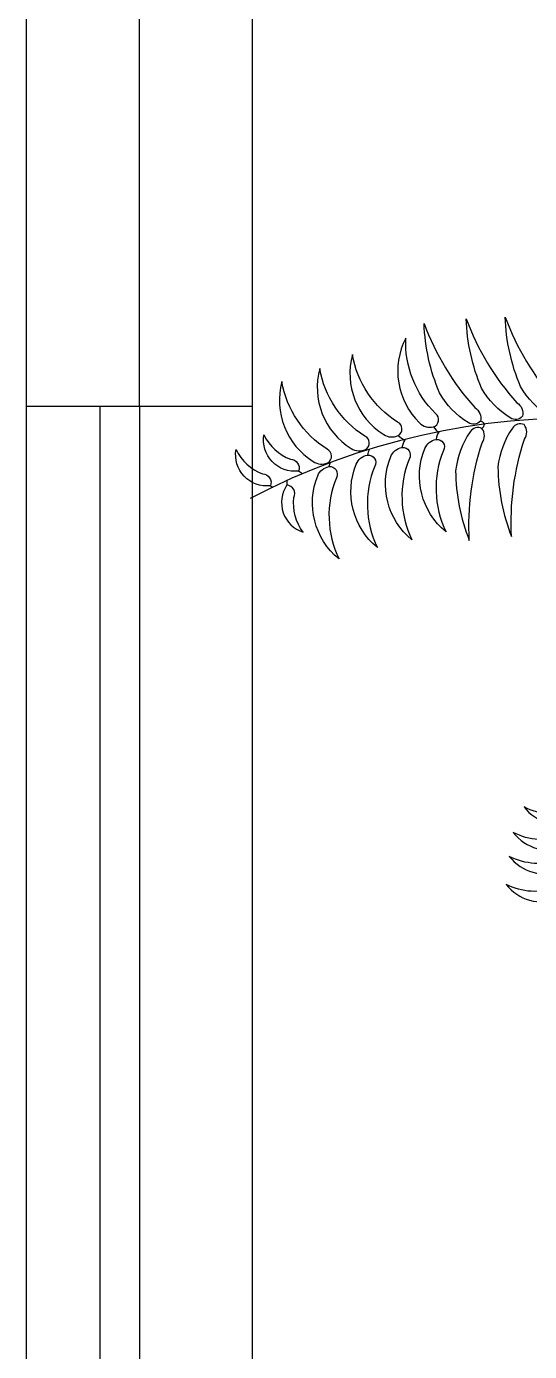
# Model space of a CAD drawing. Extents: x 220.6 to 320.1, y 139.4 to 202.4.
# Drawn here: x 226.362 to 226.807, y 182.523 to 183.693 of the extents above; entities that cross this region are included whole.
import ezdxf

# ---------------------------------------------------------------- set-up
doc = ezdxf.new("R2010")
doc.units = 0
doc.layers.get('0').update_dxf_attribs({"linetype": 'CONTINUOUS'})
for name, color, linetype in [('DIVISORIA', 5, 'CONTINUOUS'), ('Layer1', 252, 'CONTINUOUS'), ('MOBIL-I', 251, 'CONTINUOUS'), ('VEGET', 64, 'CONTINUOUS'), ('VEGET-I', 62, 'CONTINUOUS')]:
    doc.layers.add(name, color=color, linetype=linetype)

# ---------------------------------------------------------------- blocks, each defined once
blk = doc.blocks.new('Veget-04')
at = {"layer": 'VEGET'}
for points in [[(-0.384, 0.0908, -0.125095), (-0.4094, 0.1171, -0.090715), (-0.423, 0.1784, 0.094652), (-0.3781, 0.1041, -0.322363), (-0.3731, 0.0922, -0.376832)], [(-0.3495, 0.0922, -0.125095), (-0.3749, 0.1186, -0.090715), (-0.3885, 0.1798, 0.094652), (-0.3436, 0.1055, -0.322363), (-0.3386, 0.0936, -0.376832)], [(-0.4212, 0.0866, -0.125095), (-0.4466, 0.1129, -0.090715), (-0.4602, 0.1742, 0.094652), (-0.4153, 0.0999, -0.322363), (-0.4104, 0.088, -0.376832)], [(-0.4764, 0.1613, 0.329965), (-0.4642, 0.0863, 0.255249), (-0.4519, 0.0828, 0.604197), (-0.4499, 0.0945, -0.21371)], [(-0.5236, 0.1467, 0.329965), (-0.4959, 0.076, 0.255249), (-0.4831, 0.0752, 0.604197), (-0.4836, 0.0871, -0.21371)], [(-0.5525, 0.1344, 0.329965), (-0.5247, 0.0637, 0.255249), (-0.512, 0.0629, 0.604197), (-0.5125, 0.0747, -0.21371)], [(-0.5859, 0.1228, 0.329965), (-0.5582, 0.0521, 0.255249), (-0.5454, 0.0512, 0.604197), (-0.5459, 0.0631, -0.21371)], [(-0.4195, 0.0784, 0.125095), (-0.4323, 0.0441, 0.090715), (-0.4202, -0.0175, -0.094652), (-0.4088, 0.0686, 0.322363), (-0.409, 0.0814, 0.376832)], [(-0.3821, 0.0817, 0.125095), (-0.3949, 0.0474, 0.090715), (-0.3828, -0.0141, -0.094652), (-0.3714, 0.0719, 0.322363), (-0.3716, 0.0848, 0.376832)], [(-0.5713, 0.0438, -0.501141), (-0.6018, 0.0757, 0.193229), (-0.5783, 0.0543, -0.523934)], [(-0.4408, -0.0099, -0.329965), (-0.4595, 0.0637, -0.255249), (-0.4496, 0.0718, -0.604197), (-0.4431, 0.0619, 0.21371)], [(-0.4408, -0.0099, -0.329965), (-0.4595, 0.0637, -0.255249), (-0.4496, 0.0718, -0.604197), (-0.4431, 0.0619, 0.21371)], [(-0.5961, 0.0308, -0.501141), (-0.6265, 0.0628, 0.193229), (-0.603, 0.0413, -0.523934)], [(-0.4709, -0.017, -0.329965), (-0.4896, 0.0566, -0.255249), (-0.4797, 0.0647, -0.604197), (-0.4732, 0.0548, 0.21371)], [(-0.5354, -0.0339, -0.329965), (-0.5542, 0.0397, -0.255249), (-0.5443, 0.0478, -0.604197), (-0.5378, 0.0379, 0.21371)], [(-0.5015, -0.0238, -0.329965), (-0.5202, 0.0498, -0.255249), (-0.5104, 0.0579, -0.604197), (-0.5038, 0.048, 0.21371)], [(-0.5815, 0.0315, 0.501141), (-0.5671, -0.0103, -0.193229), (-0.5753, 0.0205, 0.523934)], [(-0.3718, -0.253, 0.329965), (-0.3258, -0.266, 0.255249), (-0.3205, -0.2599, 0.604197), (-0.3266, -0.2556, -0.21371)], [(-0.3813, -0.2756, 0.329965), (-0.3352, -0.2885, 0.255249), (-0.33, -0.2824, 0.604197), (-0.3361, -0.2782, -0.21371)], [(-0.3848, -0.2967, 0.329965), (-0.3387, -0.3096, 0.255249), (-0.3334, -0.3035, 0.604197), (-0.3396, -0.2993, -0.21371)], [(-0.3877, -0.3214, 0.329965), (-0.3417, -0.3343, 0.255249), (-0.3364, -0.3282, 0.604197), (-0.3426, -0.324, -0.21371)]]:
    blk.add_lwpolyline(points, format="xyb", close=True, dxfattribs=at)
at = {"layer": 'VEGET-I'}
for centre, radius, start, end in [((-0.3247, -0.5338), 0.6245, 58.6476, 117.6014), ((-0.4347, 0.0945), 0.0208, 214.2536, 234.4594), ((-0.4347, 0.0945), 0.0208, 214.2536, 230.4747), ((-0.4124, 0.0811), 0.00719, 36.3963, 73.6021), ((-0.4136, 0.087), 0.00719, 309.942, 347.1479), ((-0.4688, 0.0903), 0.0208, 226.4238, 246.6296), ((-0.4688, 0.0903), 0.0208, 226.4238, 246.6296), ((-0.4593, 0.0608), 0.0208, 149.0847, 169.2905), ((-0.4593, 0.0608), 0.0208, 149.0847, 169.2905), ((-0.4292, 0.068), 0.0208, 149.0847, 169.2905), ((-0.4292, 0.068), 0.0208, 149.0847, 169.2905), ((-0.4976, 0.0779), 0.0208, 226.4238, 228.939), ((-0.4976, 0.0779), 0.0208, 226.4238, 228.939), ((-0.4899, 0.054), 0.0208, 154.2944, 169.2905), ((-0.4899, 0.054), 0.0208, 154.2944, 169.2905), ((-0.5311, 0.0663), 0.0208, 226.4238, 228.6255), ((-0.5239, 0.0439), 0.0208, 159.4709, 169.2905), ((-0.5239, 0.0439), 0.0208, 159.4709, 169.2905), ((-0.5302, 0.0363), 0.0515, 181.0025, 185.3928), ((-0.5434, 0.0871), 0.0515, 237.1328, 241.9528), ((-0.5681, 0.0741), 0.0515, 237.1328, 239.6679)]:
    blk.add_arc(centre, radius, start, end, dxfattribs=at)

msp = doc.modelspace()

# ---------------------------------------------------------------- linework, layer by layer
for p, q in [((226.5624, 178.2076), (226.5624, 195.0076)), ((226.3624, 173.0076), (226.3624, 193.2576))]:
    msp.add_line(p, q)
at = {"layer": 'DIVISORIA'}
msp.add_line((226.4624, 183.3576), (226.4624, 184.3576), dxfattribs=at)
at = {"layer": 'MOBIL-I', "color": 251}
for p, q in [((226.5624, 183.3576), (226.3624, 183.3576)), ((226.4274, 183.3576), (226.4274, 180.3576)), ((226.4624, 183.3576), (226.4624, 180.3576))]:
    msp.add_line(p, q, dxfattribs=at)

# ---------------------------------------------------------------- block references
at = {"layer": 'Layer1', "color": 252}
msp.add_blockref('Veget-04', (227.1743, 183.2568), dxfattribs=at)

doc.saveas('drawing.dxf')
